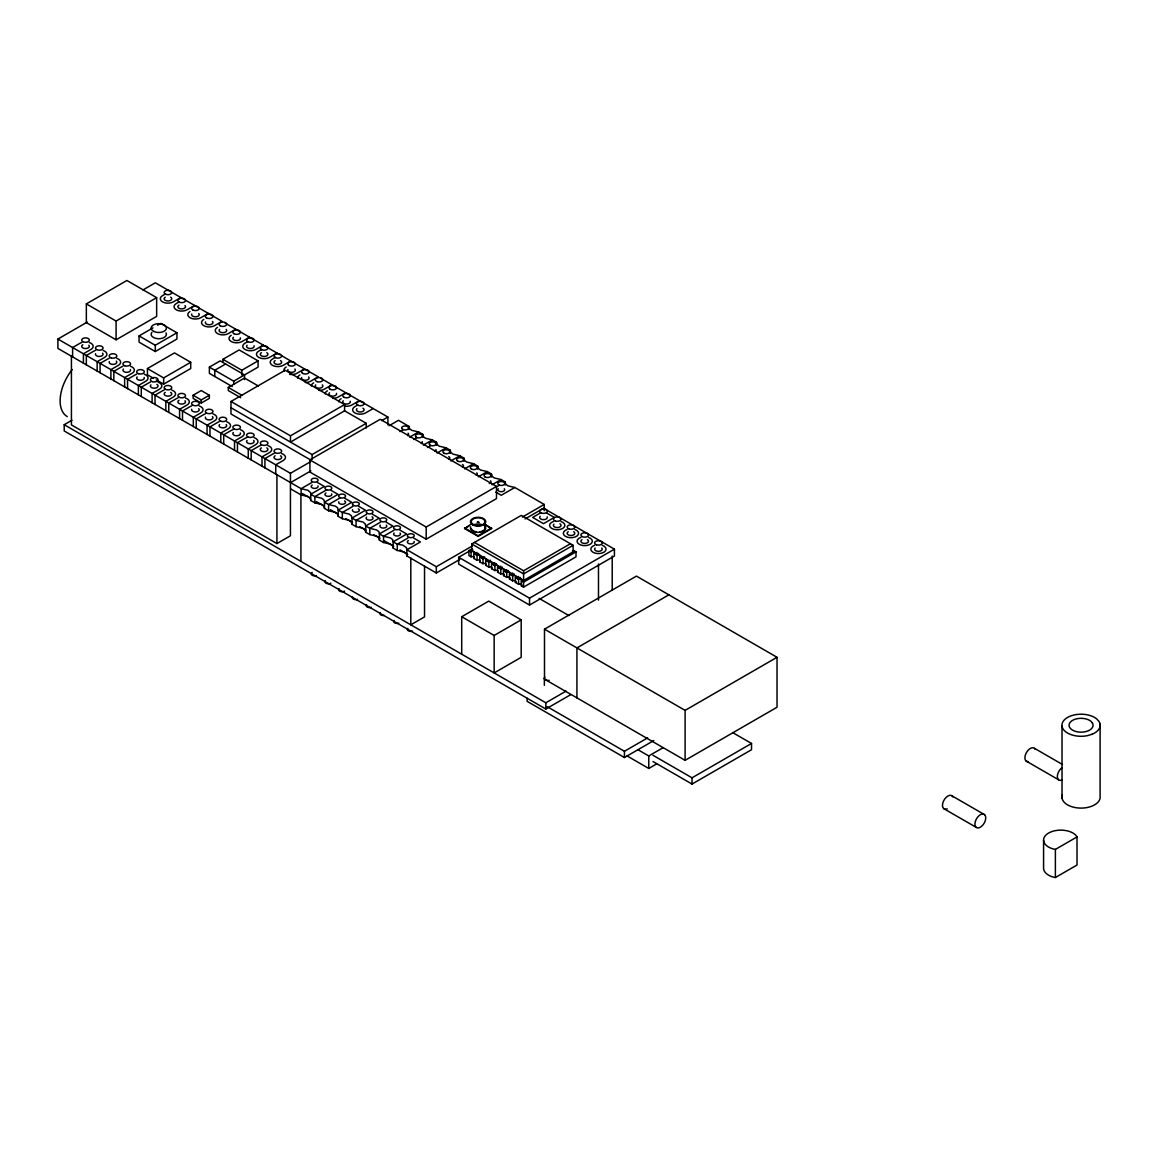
<?xml version="1.0" encoding="UTF-8"?>
<svg xmlns="http://www.w3.org/2000/svg" width="1158" height="1158" viewBox="0 0 1158 1158"><rect width="100%" height="100%" fill="white"/><g stroke="black" fill="none" stroke-linecap="round" stroke-linejoin="round"><path stroke-width="1.5" d="M459.784 559.444L436.32 572.993L406.907 555.999L406.328 553.77L404.113 552.062L397.281 550.441L393.17 548.067L392.591 545.838L390.376 544.13L383.544 542.523L379.433 540.149L378.854 537.905L376.639 536.197L369.807 534.591L365.696 532.217L365.117 529.973L362.903 528.265L356.071 526.658L351.96 524.284L351.381 522.041L349.18 520.333L342.334 518.726L338.223 516.352L337.644 514.109L335.444 512.401L328.597 510.794L324.486 508.42L323.907 506.176L321.707 504.468L314.86 502.861L310.749 500.488L310.17 498.244L307.97 496.536L301.123 494.929L290.586 488.85M389.088 425.724L398.468 420.311L409.02 426.405L409.599 428.634L411.799 430.342L418.646 431.948L422.757 434.322L422.757 437.449M422.757 434.322L423.336 436.566L425.536 438.274L432.383 439.881L436.494 442.255L436.494 445.381M436.494 442.255L437.073 444.498L439.273 446.206L446.119 447.813L450.23 450.187L450.23 453.314M450.23 450.187L450.809 452.431L453.01 454.139L459.856 455.745L463.967 458.119L463.967 461.246M463.967 458.119L464.546 460.363L466.746 462.071L473.593 463.678L477.704 466.052L477.704 469.178M477.704 466.052L478.268 468.295L480.483 470.003L487.33 471.61L491.441 473.984L491.441 477.11M491.441 473.984L492.005 476.228L494.22 477.936L501.067 479.542L505.178 481.916L505.178 485.028M505.178 481.916L505.742 484.16L507.957 485.853L514.803 487.475L544.217 504.454L544.217 510.707M86.343 303.903L126.902 280.482L156.648 297.649L156.648 316.395L116.09 339.801L86.343 322.633L86.343 303.903L116.09 321.07L156.648 297.649M310.749 500.488L310.778 492.859L307.97 490.297L301.123 488.69L57.9 348.413L57.9 339.048L87.284 322.083M142.97 289.934L155.331 282.798L183.789 299.227M165.536 293.886L162.54 295.623A7.643 4.415 0 0 0 162.54 301.876A7.643 4.415 0 0 0 173.353 301.876L180.865 297.534M179.273 301.818L176.277 303.555A7.643 4.415 0 0 0 176.277 309.794A7.643 4.415 0 0 0 187.089 309.794L194.602 305.466M157.618 325.195L160.716 323.4L176.928 332.78L176.928 339.019L155.273 351.525L139.061 342.16L139.061 335.907L152.972 327.873M208.339 313.398L200.826 317.726A7.643 4.415 0 0 1 190.013 317.726A7.643 4.415 0 0 1 190.013 311.488M139.061 335.907L155.273 345.272L176.928 332.78M153.334 378.188L147.428 374.787L147.428 368.548L174.496 352.915L190.723 362.28L190.723 368.534L163.654 384.152L156.272 379.896M570.735 694.655L545.838 709.029L64.211 430.95L64.211 424.711L71.984 420.224M235.812 329.263L228.3 333.591A7.643 4.415 0 0 1 217.487 333.591A7.643 4.415 0 0 1 217.487 327.352M147.428 368.548L163.654 377.913L190.723 362.28M249.549 337.181L242.036 341.523A7.643 4.415 0 0 1 231.224 341.523A7.643 4.415 0 0 1 231.224 335.284M247.957 341.48L244.96 343.202A7.643 4.415 0 0 0 244.96 349.455A7.643 4.415 0 0 0 255.773 349.455L263.286 345.113M232.251 386.584L209.366 373.368L209.366 367.129L220.194 360.876L244.526 374.931L244.526 379.607M222.901 362.44L222.901 359.313L239.141 349.933L258.075 360.862L258.075 367.115L233.699 381.17L209.366 367.129M225.607 364.003L214.78 370.256L214.78 376.495M261.694 349.412L258.697 351.135A7.643 4.415 0 0 0 258.697 357.388A7.643 4.415 0 0 0 269.51 357.388L277.023 353.045M193.111 395.24L201.231 390.55L209.352 395.24L209.352 398.366L201.231 403.056L193.111 398.366L193.111 395.24L201.231 399.93L209.352 395.24M222.901 359.313L241.834 370.242L258.075 360.862M275.43 357.33L272.434 359.067A7.643 4.415 0 0 0 272.434 365.32A7.643 4.415 0 0 0 283.247 365.32L290.759 360.978M240.647 397.686L228.285 390.55L228.285 387.423L244.526 378.044L258.437 386.077M230.978 401.479L285.114 370.227L344.592 404.576L344.592 410.829L290.47 442.081L290.47 435.828L230.978 401.479L230.978 413.971L310.532 459.914M304.496 368.91L296.984 373.252A7.643 4.415 0 0 1 289.587 374.381M331.97 384.774L324.457 389.102A7.643 4.415 0 0 1 319.043 390.405M345.692 392.707L338.194 397.035A7.643 4.415 0 0 1 332.78 398.338M290.47 435.828L344.592 404.576M359.429 400.639L351.931 404.967A7.643 4.415 0 0 1 344.534 406.111M357.851 404.924L354.84 406.661A7.643 4.415 0 0 0 354.84 412.899A7.643 4.415 0 0 0 365.667 412.899L373.166 408.557M230.978 407.732L312.095 454.558L366.232 423.307L366.232 427.997M309.91 459.885L380.215 419.297L496.493 486.418L496.493 498.606L426.187 539.194L309.91 472.059L309.91 459.885L426.187 527.02L496.493 486.418M57.9 339.048L290.441 473.304L310.547 461.709M381.691 420.629L387.887 417.054L387.887 424.856M290.441 482.683L310.909 470.857M311.647 482.611L301.123 488.69L301.123 494.929M400.002 431.601L402.998 429.864M409.628 437.159L418.646 431.948M325.384 490.543L314.86 496.623L310.749 494.249L324.283 486.432L317.393 482.466M413.739 439.533L416.735 437.796M423.365 445.092L432.383 439.881M339.12 498.476L328.597 504.555L324.486 502.181L323.907 499.938L321.707 498.229L314.86 496.623L314.86 502.861M427.476 447.466L430.472 445.729M71.42 356.23L71.42 424.914L276.921 543.565L290.441 535.763L290.441 473.304M437.102 453.024L446.119 447.813M352.857 506.408L342.334 512.473L338.223 510.113L337.644 507.87L335.444 506.162L328.597 504.555L328.597 510.794M450.838 460.956L459.856 455.745M366.594 514.34L356.071 520.405L351.96 518.031L351.381 515.802L349.18 514.094L342.334 512.473L342.334 518.726M464.575 468.889L473.593 463.678M380.331 522.272L369.807 528.337L365.696 525.964L365.117 523.72L362.903 522.026L356.071 520.405L356.071 526.658M478.312 476.821L487.33 471.61M394.067 530.205L383.544 536.27L379.433 533.896L378.854 531.652L376.639 529.944L369.807 528.337L369.807 534.591M492.049 484.739L501.067 479.542M407.804 538.123L397.281 544.202L393.17 541.828L392.591 539.585L390.376 537.877L383.544 536.27L383.544 542.523M496.16 487.113L499.156 485.376M514.803 487.475L501.269 495.277L495.769 492.107M484.116 523.619L491.629 528.569L478.109 536.386L464.59 528.569L470.597 524.487M464.59 528.569L469.091 525.978M464.59 527.947L478.109 535.763L491.629 527.947M474.462 542.422L523.59 570.778L523.59 580.462L471.755 550.542L471.755 543.985L521.303 515.382L573.123 545.302L573.123 551.859M397.281 550.441L397.281 544.202L402.68 545.085L406.328 547.517L406.907 549.76L436.32 566.74L472.29 545.983M522.33 517.09L544.217 504.454M474.288 557.374A1.911 1.1 0 0 0 471.089 556.882L468.932 555.608L468.932 550.615L472.015 548.834M525.066 518.943L543.594 508.246L614.435 549.153L614.435 556.014L529.539 605.041L458.684 564.134L458.684 557.273L472.58 549.254M468.932 550.615L470.278 551.396L472.71 549.992M540.395 512.965L532.666 517.423L543.493 523.677L554.306 517.423L546.576 512.965M470.278 551.396L471.089 551.874A1.911 1.1 0 0 1 473.796 551.874A1.911 1.1 0 0 1 473.796 553.437L477.038 552.482M476.228 554.827L478.659 553.423M482.177 558.257L484.609 556.853M488.054 561.644L490.485 560.24M492.367 564.149L494.813 562.745M494.075 565.133L496.507 563.729M498.403 567.623L500.835 566.219M499.995 568.549L502.442 567.145M504.323 571.053L506.755 569.649M505.93 571.965L508.362 570.561M510.258 574.469L512.69 573.065M511.85 575.396L514.282 573.992M523.59 570.778L570.416 543.739M516.178 577.885L518.61 576.481M573.123 545.302L523.59 573.905L471.755 543.985M517.785 578.812L520.217 577.408M522.113 581.316L574.571 551.02M461.709 616.736L488.748 601.118L521.187 619.863L521.187 657.324L494.148 672.943L494.148 635.467L461.709 616.736L461.709 654.198M521.303 580.838L523.546 582.141L576.004 551.859L576.004 556.853L523.546 587.135L521.303 585.847L521.303 580.838A1.911 1.1 0 0 0 521.303 579.289A1.911 1.1 0 0 0 518.596 579.289L515.368 577.422A1.911 1.1 0 0 0 515.368 575.859A1.911 1.1 0 0 0 512.661 575.859L509.448 574.006A1.911 1.1 0 0 0 509.448 572.443A1.911 1.1 0 0 0 506.741 572.443L503.513 570.576A1.911 1.1 0 0 0 503.513 569.012A1.911 1.1 0 0 0 500.806 569.012L497.593 567.159A1.911 1.1 0 0 0 497.593 565.596A1.911 1.1 0 0 0 494.886 565.596L491.557 563.685A1.911 1.1 0 0 0 491.557 562.122A1.911 1.1 0 0 0 488.864 562.122L485.694 560.284A1.911 1.1 0 0 0 485.694 558.735A1.911 1.1 0 0 0 482.987 558.735L479.745 556.853A1.911 1.1 0 0 0 479.745 555.29A1.911 1.1 0 0 0 477.038 555.29L474.606 553.886M458.684 557.273L529.539 598.165L614.435 549.153M494.148 635.467L521.187 619.863M544.492 629.185L636.422 576.105L777.032 657.295L777.032 707.249L685.102 760.328L544.492 679.153L544.492 629.185L685.102 710.375L777.032 657.295M668.875 594.85L576.93 647.93L576.93 697.883M64.211 424.711L545.838 702.776L566.059 691.109M547.169 706.669L624.437 751.281L647.611 737.892M527.093 698.202L527.093 701.314L624.437 757.52L653.792 740.57M637.812 749.631L648.769 755.957L662.825 747.836M626.854 755.798L648.769 768.449L656.586 763.947M653.025 755.305L692.035 777.814L751.528 743.465L751.528 749.718L692.035 784.067L653.025 761.544M1055.387 849.422L1077.012 836.93L1075.565 834.961A17.211 9.93 0 0 0 1048.439 833.138A17.211 9.93 0 0 0 1052.39 848.727L1055.387 849.422L1055.387 877.518L1052.39 876.838A17.211 9.93 0 0 1 1043.575 868.297L1043.575 840.201M1055.387 877.518L1077.012 865.026L1077.012 836.93M473.796 553.437L473.796 558.431L477.038 560.284A1.911 1.1 0 0 1 480.049 560.515M1034.572 748.386L1062.378 764.439M1026.031 760.965L1058.47 779.71M185.323 300.11L197.526 307.145M199.06 308.042L222.075 321.331L214.563 325.659A7.643 4.415 0 0 1 203.75 325.659A7.643 4.415 0 0 1 203.75 319.42M224.985 323.01L279.932 354.739M281.481 355.622L293.669 362.671M295.218 363.554L318.233 376.842L310.72 381.17A7.643 4.415 0 0 1 305.307 382.473M321.142 378.521L387.887 417.054M344.389 410.699L366.232 423.307M576.004 551.859L573.76 550.557A1.911 1.1 0 0 1 572.399 550.875M484.116 524.241L491.629 528.569M952.165 795.951L984.604 814.682A7.643 4.415 -60 0 1 981.072 826.74A7.643 4.415 -60 0 1 975.325 821.514A7.643 4.415 -60 0 1 984.604 814.682M228.285 387.423L242.196 395.457M943.611 808.545L976.064 827.275M479.745 556.853L479.745 561.847L482.987 563.729A1.911 1.1 0 0 1 485.694 563.729M485.694 560.284L485.694 565.292L488.864 567.116A1.911 1.1 0 0 1 491.557 567.116M491.557 563.685L491.557 568.679L494.886 570.59A1.911 1.1 0 0 1 497.593 570.59A1.911 1.1 0 0 1 497.593 572.153L500.806 574.021A1.911 1.1 0 0 1 503.513 574.021A1.911 1.1 0 0 1 503.513 575.569L506.741 577.437A1.911 1.1 0 0 1 509.448 577.437A1.911 1.1 0 0 1 509.448 579L512.661 580.853A1.911 1.1 0 0 1 515.86 581.359M515.368 577.422L515.368 582.416L518.596 584.283A1.911 1.1 0 0 1 521.592 584.515M539.165 598.425L568.824 615.549M331.13 490.399L338.006 494.365L324.486 502.181L324.486 508.42M344.867 498.331L351.743 502.297L338.223 510.113L338.223 516.352M358.604 506.263L365.479 510.229L351.96 518.031L351.96 524.284M372.34 514.195L379.216 518.162L365.696 525.964L365.696 532.217M386.077 522.128L392.953 526.094L379.433 533.896L379.433 540.149M399.814 530.046L406.69 534.026L393.17 541.828L393.17 548.067M413.551 537.978L420.426 541.958L406.907 549.76L406.907 555.999M732.797 732.667L751.528 743.465M302.455 493.569L310.199 498.041M316.395 501.617L324.124 506.089M330.32 509.665L338.064 514.123M345.793 518.596L351.989 522.171M359.733 526.644L365.914 530.219M373.658 534.678L379.853 538.253M384.499 540.931L393.778 546.301M399.973 549.876L407.703 554.335M1100.1 724.228L1100.1 796.053A19.121 11.044 0 0 1 1080.313 808.096A19.121 11.044 0 0 1 1062.219 795.199M1062.016 726.254L1062.016 798.065M692.035 777.814L692.035 784.067M685.102 710.375L685.102 760.328M648.769 755.957L648.769 768.449M624.437 751.281L624.437 757.52M612.22 556.057L612.22 590.392M598.483 563.975L598.483 600.134M545.838 702.776L545.838 709.029M544.361 678.212L544.361 685.348M529.539 598.165L529.539 605.041M523.546 582.141L523.546 587.135M518.596 579.289L518.596 584.283M512.661 575.859L512.661 580.853M509.448 574.006L509.448 579M506.741 572.443L506.741 577.437M503.513 570.576L503.513 575.569M500.806 569.012L500.806 574.021M497.593 567.159L497.593 572.153M494.886 565.596L494.886 570.59M488.864 562.122L488.864 567.116M482.987 558.735L482.987 563.729M477.038 555.29L477.038 560.284M471.089 551.874L471.089 556.882M436.32 566.74L436.32 572.993M426.187 527.02L426.187 539.194M424.537 566.276L424.537 616.881L410.8 624.813L410.8 557.939M409.02 426.405L409.02 429.517M312.095 454.558L312.095 459.248M300.921 494.495L300.921 561.369M276.921 474.867L276.921 543.565M275.734 474.187L275.734 464.821L283.247 460.479A7.643 4.415 0 0 0 281.655 453.531M264.921 467.933L264.921 458.568L272.434 454.24A7.643 4.415 0 0 1 274.012 453.531M261.998 466.254L261.998 456.889L269.51 452.546A7.643 4.415 0 0 0 267.918 445.598M251.185 460.016L251.185 450.636L258.697 446.308A7.643 4.415 0 0 1 260.275 445.598M248.261 458.322L248.261 448.957L255.773 444.614A7.643 4.415 0 0 0 254.181 437.681M241.834 370.242L241.834 374.931M237.448 452.083L237.448 442.718L244.96 438.375A7.643 4.415 0 0 1 246.538 437.681M234.524 450.39L234.524 441.024L242.036 436.696A7.643 4.415 0 0 0 240.444 429.748M233.699 381.17L233.699 384.297M223.711 444.151L223.711 434.786L231.224 430.443A7.643 4.415 0 0 1 232.801 429.748M220.787 442.457L220.787 433.092L228.3 428.764A7.643 4.415 0 0 0 226.722 421.816M209.974 436.219L209.974 426.853L217.487 422.511A7.643 4.415 0 0 1 219.065 421.816M207.05 434.525L207.05 425.16L214.563 420.832A7.643 4.415 0 0 0 212.985 413.884M201.231 399.93L201.231 403.056M196.238 428.286L196.238 418.921L203.75 414.578A7.643 4.415 0 0 1 205.328 413.884M193.314 426.607L193.314 417.227L200.826 412.899A7.643 4.415 0 0 0 199.248 405.951M182.501 420.354L182.501 410.989L190.013 406.661A7.643 4.415 0 0 1 191.591 405.951M179.577 418.675L179.577 409.31L187.089 404.967A7.643 4.415 0 0 0 185.512 398.019M168.764 412.422L168.764 403.056L176.277 398.728A7.643 4.415 0 0 1 177.854 398.019M165.84 410.743L165.84 401.377L173.353 397.035A7.643 4.415 0 0 0 171.775 390.087M163.654 377.913L163.654 384.152M155.273 345.272L155.273 351.525M155.027 404.489L155.027 395.124L162.54 390.796A7.643 4.415 0 0 1 164.118 390.087M152.103 402.81L152.103 393.445L159.616 389.102A7.643 4.415 0 0 0 158.038 382.154M141.29 396.572L141.29 387.192L148.803 382.864A7.643 4.415 0 0 1 150.381 382.154M138.367 394.878L138.367 385.513L145.879 381.17A7.643 4.415 0 0 0 144.301 374.237M127.554 388.639L127.554 379.274L135.066 374.931A7.643 4.415 0 0 1 136.644 374.237M124.63 386.946L124.63 377.58L132.142 373.252A7.643 4.415 0 0 0 130.565 366.304M116.09 321.07L116.09 339.801M113.817 380.707L113.817 371.342L121.329 366.999A7.643 4.415 0 0 1 122.907 366.304M110.893 379.013L110.893 369.648L118.406 365.32A7.643 4.415 0 0 0 116.828 358.372M100.08 372.775L100.08 363.409L107.593 359.067A7.643 4.415 0 0 1 109.17 358.372M97.156 371.081L97.156 361.716L104.669 357.388A7.643 4.415 0 0 0 103.091 350.44M86.343 364.842L86.343 355.477L93.856 351.135A7.643 4.415 0 0 1 95.434 350.44M83.419 363.149L83.419 353.783L90.932 349.455A7.643 4.415 0 0 0 89.354 342.507M72.607 356.91L72.607 347.545L80.119 343.202A7.643 4.415 0 0 1 81.697 342.507M549.167 680.354A3.821 2.215 0 0 1 545.143 679.558A3.821 2.215 0 0 1 544.868 677.112M398.786 623.163A3.445 1.983 0 0 1 394.632 622.845A3.445 1.983 0 0 1 394.082 620.456M344.563 591.13A3.445 1.983 0 0 1 340.032 591.304A3.445 1.983 0 0 1 339.149 588.727M384.224 615.434A3.445 1.983 0 0 1 380.606 614.724A3.445 1.983 0 0 1 380.345 612.524M412.523 631.096A3.445 1.983 0 0 1 408.369 630.777A3.445 1.983 0 0 1 407.819 628.389M371.313 607.313A3.445 1.983 0 0 1 367.158 606.995A3.445 1.983 0 0 1 366.608 604.592M316.366 575.584A3.445 1.983 0 0 1 311.922 575.077A3.445 1.983 0 0 1 312.211 572.457M357.576 599.381A3.445 1.983 0 0 1 353.769 599.236A3.445 1.983 0 0 1 352.539 597.137M330.826 583.198A3.445 1.983 0 0 1 326.295 583.371A3.445 1.983 0 0 1 325.412 580.795M344.563 500.893A3.445 1.983 0 0 1 343.014 504.222A3.445 1.983 0 0 1 338.802 501.79M504.251 488.734A3.445 1.983 0 0 1 501.269 491.701A3.445 1.983 0 0 1 498.287 488.734M490.514 480.802A3.445 1.983 0 0 1 489.255 483.508M408.094 433.208A3.445 1.983 0 0 1 407.558 435.611M422.178 441.618A3.445 1.983 0 0 1 421.295 443.543M435.915 449.55A3.445 1.983 0 0 1 435.032 451.475M448.768 456.599A3.445 1.983 0 0 1 448.768 459.408M462.491 464.517A3.445 1.983 0 0 1 462.491 467.34M476.778 472.869A3.445 1.983 0 0 1 476.228 475.258M414.13 541.437A3.445 1.983 0 0 1 409.918 543.869A3.445 1.983 0 0 1 408.369 540.54M400.046 533.027A3.445 1.983 0 0 1 397.064 536.009A3.445 1.983 0 0 1 394.082 533.027M372.036 516.758A3.445 1.983 0 0 1 372.239 519.435A3.445 1.983 0 0 1 367.622 519.783A3.445 1.983 0 0 1 366.608 517.163M386.309 525.095A3.445 1.983 0 0 1 383.327 528.077A3.445 1.983 0 0 1 380.345 525.095M317.972 485.926A3.445 1.983 0 0 1 313.76 488.358A3.445 1.983 0 0 1 312.211 485.028M331.709 493.858A3.445 1.983 0 0 1 327.497 496.29A3.445 1.983 0 0 1 325.948 492.961M358.3 508.825A3.445 1.983 0 0 1 356.751 512.154A3.445 1.983 0 0 1 352.539 509.708M484.724 525.746A7.643 4.415 0 0 1 479.108 532.333A7.643 4.415 0 0 1 470.713 526.803M484.058 529.944A6.89 3.981 0 0 1 479.89 531.783M476.329 531.783A6.89 3.981 0 0 1 471.451 528.974M473.231 525.139A6.89 3.981 0 0 1 482.973 525.139M484.753 526.919A6.89 3.981 0 0 1 484.753 528.974M547.184 516.859A3.821 2.215 0 0 1 542.986 519.624A3.821 2.215 0 0 1 540.178 516.323M601.74 548.052A3.821 2.215 0 0 1 598.425 551.353A3.821 2.215 0 0 1 595.125 548.052M587.395 539.657A3.821 2.215 0 0 1 587.395 542.784A3.821 2.215 0 0 1 581.996 542.784A3.821 2.215 0 0 1 581.996 539.657M573.659 531.725A3.821 2.215 0 0 1 573.659 534.851A3.821 2.215 0 0 1 568.26 534.851A3.821 2.215 0 0 1 568.26 531.725M559.922 523.792A3.821 2.215 0 0 1 560.154 526.774A3.821 2.215 0 0 1 555.029 527.165A3.821 2.215 0 0 1 553.915 524.256M602.261 545.331A7.643 4.415 0 0 1 604.288 551.99A7.643 4.415 0 0 1 592.578 551.99A7.643 4.415 0 0 1 594.604 545.331M588.525 537.399A7.643 4.415 0 0 1 590.551 544.057A7.643 4.415 0 0 1 578.841 544.057A7.643 4.415 0 0 1 580.867 537.399M574.788 529.467A7.643 4.415 0 0 1 576.814 536.125A7.643 4.415 0 0 1 565.104 536.125A7.643 4.415 0 0 1 567.13 529.467M561.051 521.534A7.643 4.415 0 0 1 563.077 528.193A7.643 4.415 0 0 1 551.367 528.193A7.643 4.415 0 0 1 553.394 521.534M474.36 557.664A1.911 1.1 0 0 1 473.796 558.431M480.309 561.065A1.911 1.1 0 0 1 479.745 561.847M486.259 564.511A1.911 1.1 0 0 1 485.694 565.292M492.121 567.898A1.911 1.1 0 0 1 491.557 568.679M515.86 581.924A1.911 1.1 0 0 1 515.368 582.416M521.795 585.34A1.911 1.1 0 0 1 521.303 585.847M362.961 408.209A3.821 2.215 0 0 1 363.178 411.191A3.821 2.215 0 0 1 358.068 411.582A3.821 2.215 0 0 1 356.939 408.673M88.833 345.229A3.821 2.215 0 0 1 87.719 348.138A3.821 2.215 0 0 1 82.594 347.747A3.821 2.215 0 0 1 82.826 344.766M102.57 353.161A3.821 2.215 0 0 1 99.762 356.447A3.821 2.215 0 0 1 95.564 353.697M116.307 361.093A3.821 2.215 0 0 1 113.498 364.379A3.821 2.215 0 0 1 109.301 361.614M130.434 369.547A3.821 2.215 0 0 1 126.236 372.311A3.821 2.215 0 0 1 123.428 369.026M170.646 392.359A3.821 2.215 0 0 1 170.646 395.471A3.821 2.215 0 0 1 165.247 395.471A3.821 2.215 0 0 1 165.247 392.359M156.909 384.427A3.821 2.215 0 0 1 157.141 387.409A3.821 2.215 0 0 1 152.016 387.8A3.821 2.215 0 0 1 150.902 384.876M184.99 400.74A3.821 2.215 0 0 1 183.876 403.65A3.821 2.215 0 0 1 178.752 403.259A3.821 2.215 0 0 1 178.983 400.292M144.171 377.479A3.821 2.215 0 0 1 139.973 380.244A3.821 2.215 0 0 1 137.165 376.943M226.201 424.537A3.821 2.215 0 0 1 222.886 427.852A3.821 2.215 0 0 1 219.586 424.537M212.464 416.605A3.821 2.215 0 0 1 209.656 419.891A3.821 2.215 0 0 1 205.458 417.141M240.314 432.991A3.821 2.215 0 0 1 236.131 435.755A3.821 2.215 0 0 1 233.323 432.47M198.727 408.673A3.821 2.215 0 0 1 195.919 411.959A3.821 2.215 0 0 1 191.721 409.208M253.674 440.402A3.821 2.215 0 0 1 250.36 443.702A3.821 2.215 0 0 1 247.045 440.402M280.54 455.803A3.821 2.215 0 0 1 280.54 458.915A3.821 2.215 0 0 1 275.126 458.915A3.821 2.215 0 0 1 275.126 455.803M266.803 447.871A3.821 2.215 0 0 1 266.803 450.998A3.821 2.215 0 0 1 261.39 450.998A3.821 2.215 0 0 1 261.39 447.871M325.137 393.908A7.643 4.415 0 0 1 327.381 390.796M336.471 393.344A3.821 2.215 0 0 1 332.288 396.108A3.821 2.215 0 0 1 329.465 392.808M338.874 401.84A7.643 4.415 0 0 1 341.103 398.728M350.208 401.276A3.821 2.215 0 0 1 346.025 404.041A3.821 2.215 0 0 1 343.202 400.74M280.54 360.63A3.821 2.215 0 0 1 280.54 363.757A3.821 2.215 0 0 1 275.126 363.757A3.821 2.215 0 0 1 275.126 360.63M284.188 371.269A7.643 4.415 0 0 1 286.171 366.999M294.885 369.026A3.821 2.215 0 0 1 292.077 372.311A3.821 2.215 0 0 1 287.879 369.547M266.803 352.698A3.821 2.215 0 0 1 266.803 355.824A3.821 2.215 0 0 1 261.39 355.824A3.821 2.215 0 0 1 261.39 352.698M297.664 378.058A7.643 4.415 0 0 1 299.908 374.931M308.621 376.943A3.821 2.215 0 0 1 305.813 380.244A3.821 2.215 0 0 1 301.616 377.479M226.201 329.364A3.821 2.215 0 0 1 222.886 332.679A3.821 2.215 0 0 1 219.586 329.364M240.314 337.832A3.821 2.215 0 0 1 236.131 340.582A3.821 2.215 0 0 1 233.323 337.296M212.464 321.432A3.821 2.215 0 0 1 209.656 324.732A3.821 2.215 0 0 1 205.458 321.967M254.051 345.764A3.821 2.215 0 0 1 249.867 348.515A3.821 2.215 0 0 1 247.045 345.229M198.727 313.5A3.821 2.215 0 0 1 195.919 316.8A3.821 2.215 0 0 1 191.721 314.035M184.99 305.567A3.821 2.215 0 0 1 183.876 308.491A3.821 2.215 0 0 1 178.752 308.1A3.821 2.215 0 0 1 178.983 305.119M170.646 297.186A3.821 2.215 0 0 1 170.646 300.313A3.821 2.215 0 0 1 165.247 300.313A3.821 2.215 0 0 1 165.247 297.186M311.401 385.99A7.643 4.415 0 0 1 313.644 382.864M322.358 384.876A3.821 2.215 0 0 1 319.043 388.191A3.821 2.215 0 0 1 315.729 384.876M165.999 332.882A7.657 4.415 0 0 1 158.299 338.729A7.657 4.415 0 0 1 151.901 332.389M947.215 808.834A7.643 4.415 -60 0 1 943.582 800.96A7.643 4.415 -60 0 1 952.875 796.95M1028.261 761.631A7.643 4.415 -60 0 1 1026.451 752.512A7.643 4.415 -60 0 1 1035.281 749.371M1062.074 780A7.643 4.415 -60 0 1 1057.341 776.569A7.643 4.415 -60 0 1 1062.016 767.653M67.251 416.591A34.422 19.874 -60 0 1 72.288 369.474M477.371 522.215L478.862 522.33L477.371 522.215M1092.095 734.259L1087.68 735.605A19.121 11.044 0 0 1 1063.768 729.96A19.121 11.044 0 0 1 1071.425 715.716A19.121 11.044 0 0 1 1096.669 718.872L1099 721.42A19.121 11.044 0 0 1 1092.095 734.259M1092.443 723.055L1091.082 721.434A12 6.934 0 0 0 1070.846 721.608A12 6.934 0 0 0 1079.676 732.131A12 6.934 0 0 0 1092.443 723.055M485.101 476.951A3.445 1.983 0 0 0 490.862 476.054A3.445 1.983 0 0 0 486.649 473.622A3.445 1.983 0 0 0 485.101 476.951M430.154 445.222A3.445 1.983 0 0 0 435.915 444.339A3.445 1.983 0 0 0 431.702 441.907A3.445 1.983 0 0 0 430.154 445.222M471.364 469.019A3.445 1.983 0 0 0 477.125 468.121A3.445 1.983 0 0 0 472.913 465.69A3.445 1.983 0 0 0 471.364 469.019M499.547 485.202A3.445 1.983 0 0 0 504.714 483.479A3.445 1.983 0 0 0 499.547 481.757A3.445 1.983 0 0 0 499.547 485.202M457.627 461.087A3.445 1.983 0 0 0 463.388 460.204A3.445 1.983 0 0 0 459.176 457.757A3.445 1.983 0 0 0 457.627 461.087M402.68 429.372A3.445 1.983 0 0 0 408.441 428.474A3.445 1.983 0 0 0 404.229 426.043A3.445 1.983 0 0 0 402.68 429.372M443.89 453.154A3.445 1.983 0 0 0 449.651 452.271A3.445 1.983 0 0 0 445.439 449.84A3.445 1.983 0 0 0 443.89 453.154M416.417 437.29A3.445 1.983 0 0 0 422.178 436.407A3.445 1.983 0 0 0 417.966 433.975A3.445 1.983 0 0 0 416.417 437.29M395.341 529.495A3.445 1.983 0 0 0 400.509 527.773A3.445 1.983 0 0 0 395.341 526.05A3.445 1.983 0 0 0 395.341 529.495M340.409 497.781A3.445 1.983 0 0 0 345.562 496.058A3.445 1.983 0 0 0 340.409 494.336A3.445 1.983 0 0 0 340.409 497.781M381.604 521.563A3.445 1.983 0 0 0 386.772 519.841A3.445 1.983 0 0 0 381.604 518.118A3.445 1.983 0 0 0 381.604 521.563M409.078 537.428A3.445 1.983 0 0 0 414.246 535.705A3.445 1.983 0 0 0 409.078 533.983A3.445 1.983 0 0 0 409.078 537.428M367.158 513.327A3.445 1.983 0 0 0 372.919 512.429A3.445 1.983 0 0 0 368.707 509.998A3.445 1.983 0 0 0 367.158 513.327M312.211 481.598A3.445 1.983 0 0 0 317.972 480.7A3.445 1.983 0 0 0 313.76 478.268A3.445 1.983 0 0 0 312.211 481.598M353.422 505.395A3.445 1.983 0 0 0 359.183 504.497A3.445 1.983 0 0 0 354.97 502.065A3.445 1.983 0 0 0 353.422 505.395M326.672 489.848A3.445 1.983 0 0 0 331.825 488.126A3.445 1.983 0 0 0 326.672 486.403A3.445 1.983 0 0 0 326.672 489.848M472.696 524.835A7.643 4.415 0 0 0 485.491 522.851A7.643 4.415 0 0 0 476.126 517.438A7.643 4.415 0 0 0 472.696 524.835M473.231 524.516A6.89 3.981 0 0 0 484.753 522.736A6.89 3.981 0 0 0 476.329 517.872A6.89 3.981 0 0 0 473.231 524.516M569.041 528.96A3.821 2.215 0 0 0 574.788 527.049A3.821 2.215 0 0 0 569.041 525.139A3.821 2.215 0 0 0 569.041 528.96M555.304 521.028A3.821 2.215 0 0 0 561.051 519.117A3.821 2.215 0 0 0 555.304 517.206A3.821 2.215 0 0 0 555.304 521.028M541.568 513.095A3.821 2.215 0 0 0 547.314 511.185A3.821 2.215 0 0 0 541.568 509.274A3.821 2.215 0 0 0 541.568 513.095M581.996 536.53A3.821 2.215 0 0 0 588.394 535.546A3.821 2.215 0 0 0 583.704 532.839A3.821 2.215 0 0 0 581.996 536.53M596.515 544.825A3.821 2.215 0 0 0 602.261 542.899A3.821 2.215 0 0 0 596.515 540.989A3.821 2.215 0 0 0 596.515 544.825M153.753 331.42A7.657 4.415 0 0 0 166.274 328.93A7.657 4.415 0 0 0 156.287 323.907A7.657 4.415 0 0 0 153.753 331.42M192.72 309.924A3.821 2.215 0 0 0 199.118 308.94A3.821 2.215 0 0 0 194.428 306.233A3.821 2.215 0 0 0 192.72 309.924M178.983 301.992A3.821 2.215 0 0 0 185.381 301.008A3.821 2.215 0 0 0 180.691 298.301A3.821 2.215 0 0 0 178.983 301.992M165.247 294.06A3.821 2.215 0 0 0 171.645 293.075A3.821 2.215 0 0 0 166.955 290.368A3.821 2.215 0 0 0 165.247 294.06M206.457 317.857A3.821 2.215 0 0 0 212.855 316.872A3.821 2.215 0 0 0 208.165 314.165A3.821 2.215 0 0 0 206.457 317.857M247.653 341.653A3.821 2.215 0 0 0 254.051 340.655A3.821 2.215 0 0 0 249.375 337.948A3.821 2.215 0 0 0 247.653 341.653M275.126 357.504A3.821 2.215 0 0 0 281.524 356.519A3.821 2.215 0 0 0 276.849 353.812A3.821 2.215 0 0 0 275.126 357.504M261.39 349.571A3.821 2.215 0 0 0 267.788 348.587A3.821 2.215 0 0 0 263.112 345.88A3.821 2.215 0 0 0 261.39 349.571M288.863 365.436A3.821 2.215 0 0 0 295.261 364.452A3.821 2.215 0 0 0 290.586 361.745A3.821 2.215 0 0 0 288.863 365.436M302.6 373.368A3.821 2.215 0 0 0 308.998 372.384A3.821 2.215 0 0 0 304.322 369.677A3.821 2.215 0 0 0 302.6 373.368M330.073 389.233A3.821 2.215 0 0 0 336.471 388.248A3.821 2.215 0 0 0 331.796 385.542A3.821 2.215 0 0 0 330.073 389.233M317.133 381.648A3.821 2.215 0 0 0 322.865 379.737A3.821 2.215 0 0 0 317.133 377.826A3.821 2.215 0 0 0 317.133 381.648M357.547 405.097A3.821 2.215 0 0 0 363.945 404.099A3.821 2.215 0 0 0 359.269 401.392A3.821 2.215 0 0 0 357.547 405.097M343.81 397.165A3.821 2.215 0 0 0 350.208 396.166A3.821 2.215 0 0 0 345.533 393.474A3.821 2.215 0 0 0 343.81 397.165M220.194 325.789A3.821 2.215 0 0 0 226.592 324.79A3.821 2.215 0 0 0 221.902 322.098A3.821 2.215 0 0 0 220.194 325.789M233.93 333.721A3.821 2.215 0 0 0 240.314 332.722A3.821 2.215 0 0 0 235.639 330.03A3.821 2.215 0 0 0 233.93 333.721M111.081 357.865A3.821 2.215 0 0 0 116.828 355.955A3.821 2.215 0 0 0 111.081 354.03A3.821 2.215 0 0 0 111.081 357.865M96.563 349.571A3.821 2.215 0 0 0 102.961 348.587A3.821 2.215 0 0 0 98.271 345.88A3.821 2.215 0 0 0 96.563 349.571M82.826 341.653A3.821 2.215 0 0 0 89.224 340.655A3.821 2.215 0 0 0 84.534 337.948A3.821 2.215 0 0 0 82.826 341.653M124.818 365.783A3.821 2.215 0 0 0 130.565 363.873A3.821 2.215 0 0 0 124.818 361.962A3.821 2.215 0 0 0 124.818 365.783M165.247 389.233A3.821 2.215 0 0 0 171.645 388.248A3.821 2.215 0 0 0 166.955 385.542A3.821 2.215 0 0 0 165.247 389.233M192.72 405.097A3.821 2.215 0 0 0 199.118 404.099A3.821 2.215 0 0 0 194.428 401.392A3.821 2.215 0 0 0 192.72 405.097M178.983 397.165A3.821 2.215 0 0 0 185.381 396.166A3.821 2.215 0 0 0 180.691 393.474A3.821 2.215 0 0 0 178.983 397.165M206.457 413.03A3.821 2.215 0 0 0 212.855 412.031A3.821 2.215 0 0 0 208.165 409.324A3.821 2.215 0 0 0 206.457 413.03M220.975 421.309A3.821 2.215 0 0 0 226.722 419.399A3.821 2.215 0 0 0 220.975 417.488A3.821 2.215 0 0 0 220.975 421.309M247.653 436.812A3.821 2.215 0 0 0 254.051 435.828A3.821 2.215 0 0 0 249.375 433.121A3.821 2.215 0 0 0 247.653 436.812M233.93 428.88A3.821 2.215 0 0 0 240.314 427.895A3.821 2.215 0 0 0 235.639 425.189A3.821 2.215 0 0 0 233.93 428.88M275.126 452.677A3.821 2.215 0 0 0 281.524 451.692A3.821 2.215 0 0 0 276.849 448.986A3.821 2.215 0 0 0 275.126 452.677M261.39 444.744A3.821 2.215 0 0 0 267.788 443.76A3.821 2.215 0 0 0 263.112 441.053A3.821 2.215 0 0 0 261.39 444.744M138.555 373.716A3.821 2.215 0 0 0 144.301 371.805A3.821 2.215 0 0 0 138.555 369.894A3.821 2.215 0 0 0 138.555 373.716M152.291 381.648A3.821 2.215 0 0 0 158.038 379.737A3.821 2.215 0 0 0 152.291 377.826A3.821 2.215 0 0 0 152.291 381.648"/></g></svg>
